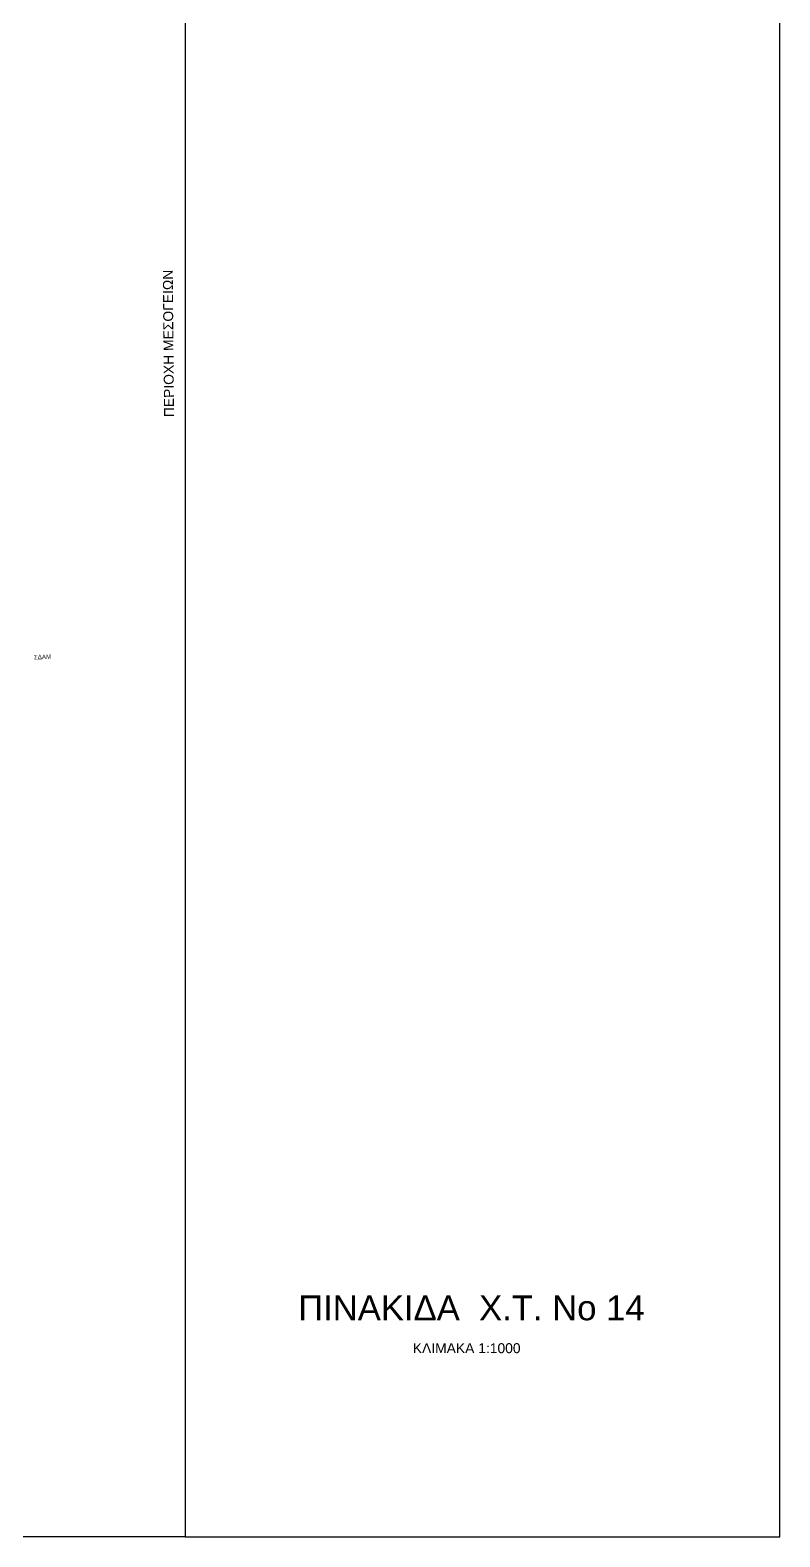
# Model space of a CAD drawing. Header units: millimetres. Extents: x 1266 to 3066, y 765 to 1784.
# Drawn here: x 2763 to 3066, y 765 to 1373 of the extents above; entities that cross this region are included whole.
import ezdxf

# ---------------------------------------------------------------- set-up
doc = ezdxf.new("R2010")
doc.units = ezdxf.units.MM
doc.layers.add('Επιγραφές - Σχήματα', color=7, linetype='Continuous')
doc.styles.get("Standard").update_dxf_attribs({"font": 'arial.ttf'})

msp = doc.modelspace()

# ---------------------------------------------------------------- linework, layer by layer
at = {"layer": 'Επιγραφές - Σχήματα'}
msp.add_lwpolyline([(1299.42, 1765.51), (2825.92, 1765.51), (2825.92, 765.4), (1299.42, 765.4)], close=True, dxfattribs=at)
at = {"layer": 'Επιγραφές - Σχήματα', "ltscale": 10}
msp.add_lwpolyline([(2825.92, 765.4), (3065.79, 765.4), (3065.79, 1765.51), (2825.92, 1765.51)], dxfattribs=at)

# ---------------------------------------------------------------- texts
at = {"layer": 'Επιγραφές - Σχήματα', "linetype": 'Continuous', "insert": (2817.44, 1216.78), "char_height": 4, "width": 71.9313, "attachment_point": 1, "rotation": 90.48819}
msp.add_mtext('ΠΕΡΙΟΧΗ ΜΕΣΟΓΕΙΩΝ', dxfattribs=at)
at = {"layer": 'Επιγραφές - Σχήματα', "color": 7, "insert": (2764.89, 1120.92), "char_height": 1.8, "width": 23.2167, "attachment_point": 1, "rotation": 2.16076}
msp.add_mtext('ΣΔΑΜ', dxfattribs=at)
at = {"layer": 'Επιγραφές - Σχήματα', "ltscale": 10, "width": 315.0361, "attachment_point": 1}
for s, insert, char_height in [('ΠΙΝΑΚΙΔΑ  Χ.Τ. Νο 14', (2871.49, 862.72), 10), ('ΚΛΙΜΑΚΑ 1:1000', (2917.73, 843.47), 4)]:
    msp.add_mtext(s, dxfattribs=dict(at, insert=insert, char_height=char_height))

doc.saveas('drawing.dxf')
